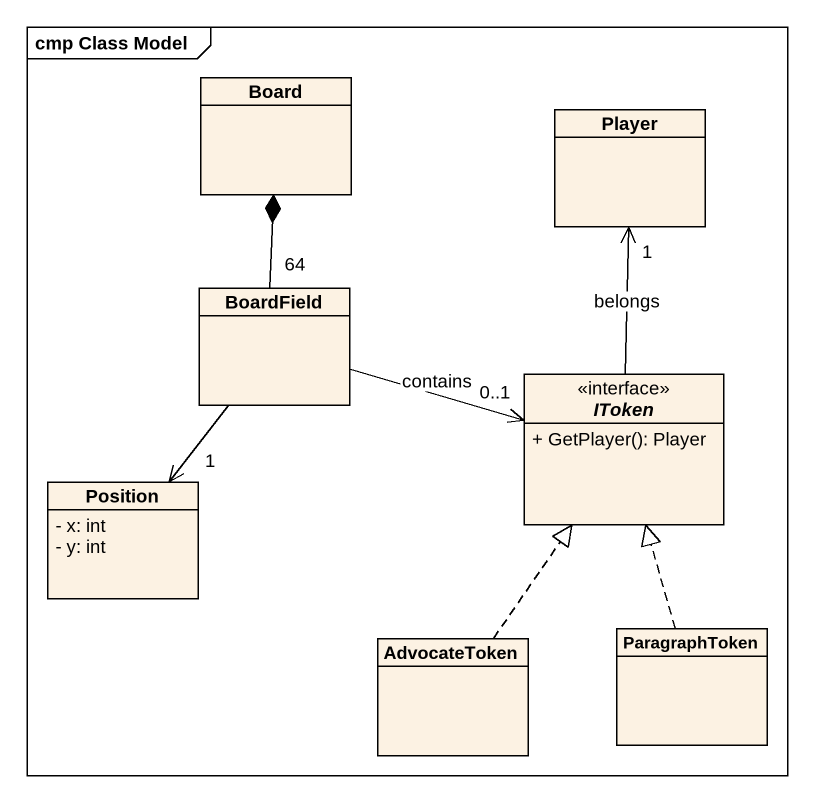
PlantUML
@startuml
mainframe cmp Class Model
hide circle
hide empty members
skinparam classAttributeIconSize 0
class Board
class Player
class BoardField
interface IToken <<interface>> {
  + GetPlayer(): Player
}
class Position {
  - x: int
  - y: int
}
class AdvocateToken
class ParagraphToken
BoardField "64" -up-* Board
BoardField -right-> "0..1" IToken : contains
BoardField --> "1" Position
IToken -up-> "1" Player : belongs
AdvocateToken .up.|> IToken
ParagraphToken .up.|> IToken
@enduml
